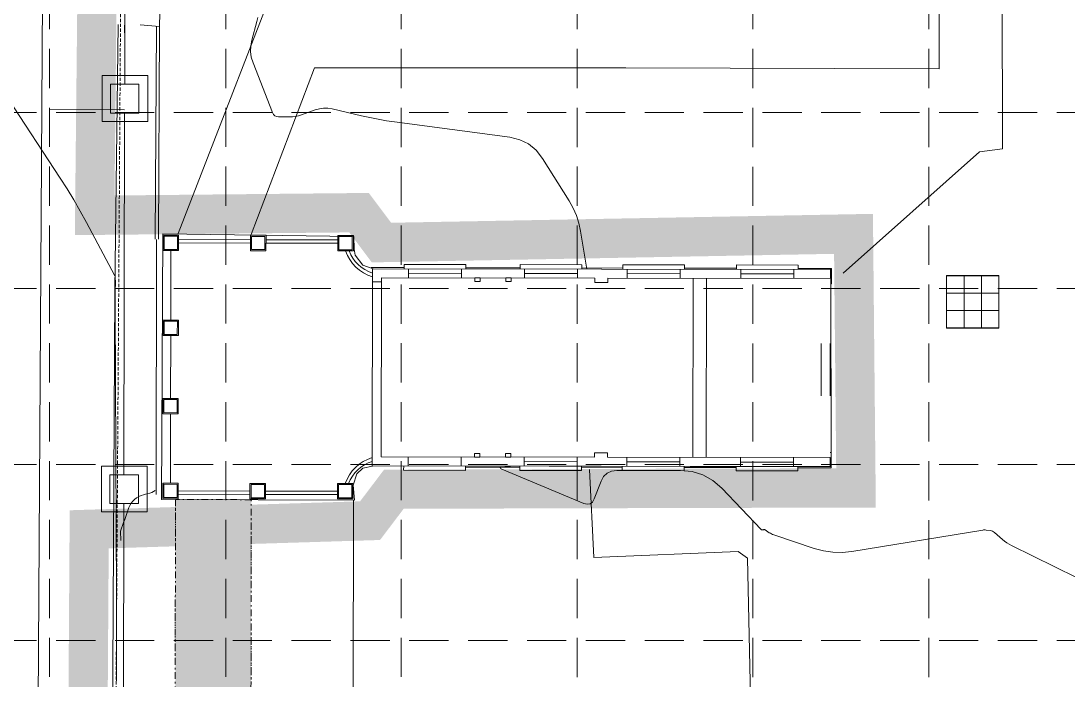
# Model space of a CAD drawing. Extents: x 4841 to 5381, y 4863 to 5725.
# Drawn here: x 5001.3 to 5081.4, y 5411.8 to 5462.2 of the extents above; entities that cross this region are included whole.
import ezdxf

# ---------------------------------------------------------------- set-up
doc = ezdxf.new("R2010")
doc.units = 0
doc.header["$MEASUREMENT"] = 0
for name, pattern in [('DASHDOT', [1, 0.5, -0.25, 0, -0.25]), ('DASHED', [0.75, 0.5, -0.25]), ('DOT', [0.25, 0, -0.25]), ('HIDDEN', [0.375, 0.25, -0.125])]:
    doc.linetypes.add(name, pattern=pattern)
for name, color, linetype, lineweight in [('2', 7, 'Continuous', 0), ('21', 7, 'Continuous', 0), ('22', 7, 'Continuous', 0), ('26', 7, 'Continuous', 0), ('27', 7, 'Continuous', 0), ('3', 7, 'Continuous', 0), ('43', 7, 'Continuous', 0), ('EC', 35, 'Continuous', 0)]:
    doc.layers.add(name, color=color, linetype=linetype, lineweight=lineweight)
doc.layers.add('GRID', color=254, linetype='HIDDEN')
doc.layers.add('LIMITS OF DISTURBANCE', color=1, linetype='HIDDEN')

msp = doc.modelspace()

# ---------------------------------------------------------------- hatches: boundary and pattern name
at = {"layer": '26', "linetype": 'DASHDOT', "lineweight": 0}
msp.add_hatch(color=252, dxfattribs=at).paths.add_polyline_path([(5161.264, 5393.343), (5018.886, 5393.596), (5018.943, 5425.6), (5013.145, 5425.61), (5013.09, 5394.441), (5008.824, 5394.448), (5008.815, 5388.938), (5161.256, 5388.667)])

# ---------------------------------------------------------------- linework, layer by layer
at = {"layer": '2', "color": 7, "linetype": 'HIDDEN', "lineweight": 0}
msp.add_line((5009.237, 5507.346), (5007.761, 5283.793), dxfattribs=at)
at = {"layer": '21', "color": 7, "linetype": 'Continuous', "lineweight": 0}
for p, q in [((5009.259, 5457.341), (5009.308, 5484.993)), ((5009.206, 5427.497), (5009.255, 5455.149)), ((5009.152, 5397.173), (5009.202, 5425.306))]:
    msp.add_line(p, q, dxfattribs=at)
for points in [[(5007.53, 5458.011), (5011.024, 5458.011), (5011.024, 5454.505), (5007.53, 5454.505)], [(5008.165, 5457.341), (5010.349, 5457.341), (5010.349, 5455.149), (5008.165, 5455.149)], [(5007.497, 5428.167), (5010.99, 5428.167), (5010.99, 5424.661), (5007.497, 5424.661)], [(5008.132, 5427.497), (5010.316, 5427.497), (5010.316, 5425.306), (5008.132, 5425.306)]]:
    msp.add_lwpolyline(points, close=True, dxfattribs=at)
at = {"layer": '22', "color": 7, "linetype": 'Continuous', "lineweight": 0}
for p, q in [((5003.542, 5455.405), (5009.255, 5455.395)), ((5011.703, 5445.48), (5011.668, 5426.005)), ((5013.379, 5445.225), (5018.873, 5445.215)), ((5018.873, 5445.47), (5013.38, 5445.48)), ((5020.065, 5445.213), (5025.558, 5445.203)), ((5025.559, 5445.458), (5020.066, 5445.468)), ((5012.78, 5439.327), (5012.79, 5444.637)), ((5030.617, 5443.248), (5030.618, 5443.581)), ((5030.618, 5443.581), (5035.347, 5443.573)), ((5035.347, 5443.24), (5035.347, 5443.573)), ((5039.492, 5443.232), (5039.493, 5443.566)), ((5039.493, 5443.566), (5044.222, 5443.557)), ((5044.221, 5443.224), (5044.222, 5443.557)), ((5047.336, 5443.218), (5047.337, 5443.552)), ((5047.337, 5443.552), (5052.066, 5443.543)), ((5052.065, 5443.21), (5052.066, 5443.543)), ((5056.034, 5443.203), (5056.035, 5443.536)), ((5056.035, 5443.536), (5060.764, 5443.528)), ((5060.763, 5443.195), (5060.764, 5443.528)), ((5030.617, 5443.331), (5028.117, 5443.336)), ((5030.949, 5442.56), (5030.951, 5443.247)), ((5035.013, 5442.896), (5030.95, 5442.904)), ((5035.012, 5442.553), (5035.013, 5443.24)), ((5039.492, 5443.316), (5035.347, 5443.323)), ((5039.824, 5442.544), (5039.826, 5443.232)), ((5043.888, 5442.881), (5039.825, 5442.888)), ((5043.887, 5442.537), (5043.888, 5443.224)), ((5047.336, 5443.302), (5044.222, 5443.307)), ((5047.668, 5442.53), (5047.669, 5443.218)), ((5051.731, 5442.867), (5047.669, 5442.874)), ((5051.731, 5442.523), (5051.732, 5443.211)), ((5056.034, 5443.286), (5052.065, 5443.293)), ((5056.366, 5442.515), (5056.367, 5443.202)), ((5060.429, 5442.851), (5056.367, 5442.859)), ((5060.429, 5442.508), (5060.43, 5443.195)), ((5063.305, 5443.273), (5060.763, 5443.278)), ((5063.303, 5442.107), (5063.305, 5443.273)), ((5028.199, 5442.252), (5028.886, 5442.251)), ((5045.21, 5442.535), (5045.209, 5442.201)), ((5046.209, 5442.2), (5045.209, 5442.201)), ((5046.21, 5442.533), (5046.209, 5442.2)), ((5052.706, 5428.83), (5052.731, 5442.521)), ((5053.727, 5428.829), (5053.752, 5442.519)), ((5063.219, 5442.107), (5063.303, 5442.107)), ((5012.77, 5433.344), (5012.778, 5438.149)), ((5062.517, 5433.542), (5062.524, 5437.542)), ((5063.204, 5433.541), (5063.211, 5437.541)), ((5012.758, 5426.856), (5012.768, 5432.167)), ((5045.185, 5428.844), (5045.186, 5429.177)), ((5046.186, 5429.175), (5045.186, 5429.177)), ((5046.185, 5428.842), (5046.186, 5429.175)), ((5063.196, 5429.208), (5063.28, 5429.207)), ((5063.28, 5429.207), (5063.278, 5428.041)), ((5030.591, 5428.182), (5030.59, 5427.849)), ((5030.925, 5428.869), (5030.924, 5428.182)), ((5034.988, 5428.862), (5034.986, 5428.174)), ((5035.32, 5428.174), (5035.319, 5427.84)), ((5039.466, 5428.166), (5039.465, 5427.833)), ((5039.8, 5428.853), (5039.799, 5428.166)), ((5043.862, 5428.502), (5039.8, 5428.51)), ((5043.863, 5428.846), (5043.861, 5428.159)), ((5044.195, 5428.158), (5044.194, 5427.825)), ((5047.309, 5428.152), (5047.309, 5427.819)), ((5047.644, 5428.839), (5047.643, 5428.152)), ((5051.706, 5428.488), (5047.643, 5428.496)), ((5051.706, 5428.832), (5051.705, 5428.145)), ((5056.342, 5428.824), (5056.341, 5428.136)), ((5060.404, 5428.473), (5056.341, 5428.48)), ((5060.404, 5428.817), (5060.403, 5428.129)), ((5030.59, 5427.849), (5035.319, 5427.84)), ((5039.465, 5428.083), (5035.32, 5428.09)), ((5039.465, 5427.833), (5044.194, 5427.825)), ((5047.309, 5428.069), (5044.195, 5428.075)), ((5047.309, 5427.819), (5052.038, 5427.811)), ((5052.038, 5428.144), (5052.038, 5427.811)), ((5056.007, 5428.054), (5052.038, 5428.061)), ((5056.007, 5428.137), (5056.007, 5427.804)), ((5056.007, 5427.804), (5060.736, 5427.795)), ((5060.736, 5428.129), (5060.736, 5427.795)), ((5063.278, 5428.041), (5060.736, 5428.045)), ((5018.839, 5426.002), (5013.345, 5426.011)), ((5013.346, 5426.267), (5018.839, 5426.257)), ((5025.524, 5425.99), (5020.031, 5425.999)), ((5020.032, 5426.255), (5025.525, 5426.245)), ((5026.758, 5425.561), (5026.655, 5367.561))]:
    msp.add_line(p, q, dxfattribs=at)
for points in [[(5063.276, 5428.123), (5030.93, 5428.181), (5028.195, 5428.163), (5027.474, 5428.002), (5027.012, 5427.584), (5026.734, 5426.7), (5026.821, 5425.561), (5012.085, 5425.612), (5012.173, 5445.915), (5026.777, 5445.723), (5026.816, 5444.755), (5026.887, 5444.287), (5027.47, 5443.526), (5028.265, 5443.229), (5063.263, 5443.189)], [(5013.378, 5444.636), (5012.201, 5444.638), (5012.203, 5445.815), (5013.38, 5445.813)], [(5020.066, 5445.802), (5018.874, 5445.804), (5018.872, 5444.627), (5020.064, 5444.624)], [(5026.745, 5444.613), (5025.557, 5444.615), (5025.559, 5445.792), (5026.747, 5445.79)], [(5013.295, 5444.72), (5012.285, 5444.722), (5012.287, 5445.732), (5013.297, 5445.73)], [(5019.983, 5445.718), (5018.957, 5445.72), (5018.955, 5444.71), (5019.981, 5444.708)], [(5036.444, 5442.55), (5036.023, 5442.551), (5036.023, 5442.28), (5036.443, 5442.279)], [(5038.393, 5442.547), (5038.813, 5442.546), (5038.812, 5442.275), (5038.392, 5442.276)], [(5013.369, 5439.326), (5012.192, 5439.328), (5012.19, 5438.151), (5013.367, 5438.148)], [(5013.285, 5439.242), (5012.275, 5439.244), (5012.273, 5438.234), (5013.284, 5438.232)], [(5013.358, 5433.343), (5012.181, 5433.345), (5012.179, 5432.168), (5013.356, 5432.166)], [(5013.275, 5433.26), (5012.264, 5433.262), (5012.263, 5432.251), (5013.273, 5432.249)], [(5036.419, 5428.859), (5035.999, 5428.86), (5036, 5429.131), (5036.42, 5429.13)], [(5038.368, 5428.856), (5038.789, 5428.855), (5038.789, 5429.126), (5038.369, 5429.127)], [(5013.347, 5426.855), (5012.17, 5426.857), (5012.168, 5425.68), (5013.345, 5425.678)], [(5013.263, 5426.772), (5012.253, 5426.774), (5012.251, 5425.763), (5013.262, 5425.761)], [(5020.033, 5426.843), (5018.84, 5426.845), (5018.838, 5425.668), (5020.031, 5425.666)], [(5019.949, 5426.76), (5018.923, 5426.762), (5018.921, 5425.751), (5019.947, 5425.75)], [(5026.713, 5426.831), (5025.526, 5426.833), (5025.524, 5425.656), (5026.711, 5425.654)]]:
    msp.add_lwpolyline(points, close=True, dxfattribs=at)
for points in [[(5026.662, 5444.696), (5025.641, 5444.698), (5025.643, 5445.708), (5026.663, 5445.706), (5026.662, 5444.696)], [(5063.194, 5428.124), (5028.174, 5428.186), (5028.2, 5443.252), (5063.221, 5443.19), (5063.22, 5442.503), (5046.21, 5442.533)], [(5045.185, 5428.844), (5028.862, 5428.873), (5028.887, 5442.564), (5045.21, 5442.535)], [(5063.194, 5428.124), (5063.196, 5428.812), (5046.185, 5428.842)], [(5026.63, 5426.748), (5025.609, 5426.75), (5025.607, 5425.74), (5026.628, 5425.738), (5026.63, 5426.748)]]:
    msp.add_lwpolyline(points, dxfattribs=at)
for centre, radius, start, end in [((5029.146, 5445.653), 3.171, 199.13891, 252.62096), ((5029.052, 5445.61), 2.823, 200.68029, 252.4188), ((5029.111, 5425.782), 3.171, 107.17568, 160.65774), ((5029.017, 5425.826), 2.823, 107.37784, 159.11636)]:
    msp.add_arc(centre, radius, start, end, dxfattribs=at)
at = {"layer": '26', "color": 41, "linetype": 'DOT', "lineweight": 0}
for p, q in [((5013.09, 5394.43), (5013.145, 5425.61)), ((5018.943, 5425.6), (5018.886, 5393.596))]:
    msp.add_line(p, q, dxfattribs=at)
at = {"layer": '26', "color": 252, "linetype": 'DASHDOT', "lineweight": 0}
for p, q in [((5013.145, 5425.61), (5013.09, 5394.441)), ((5018.943, 5425.6), (5013.145, 5425.61)), ((5018.886, 5393.596), (5018.943, 5425.6))]:
    msp.add_line(p, q, dxfattribs=at)
at = {"layer": '27', "color": 7, "linetype": 'Continuous', "lineweight": 0}
for p, q in [((5008.496, 5441.584), (5008.772, 5461.925)), ((5009.244, 5461.274), (5009.249, 5461.865))]:
    msp.add_line(p, q, dxfattribs=at)
for points in [[(5040.985, 5512.048), (5043.49, 5508.555), (5043.508, 5504.625), (5043.484, 5499.022), (5023.496, 5499.04), (5023.688, 5469.546), (5022.511, 5469.558), (5013.36, 5445.946)], [(5011.834, 5445.499), (5011.924, 5461.765), (5011.982, 5463.912), (5012.539, 5499.61)], [(5018.921, 5445.865), (5023.761, 5458.608), (5047.583, 5458.607), (5071.526, 5458.523), (5071.544, 5482.65), (5076.481, 5482.516), (5076.471, 5469.286), (5076.355, 5464.634), (5076.38, 5452.403), (5074.609, 5452.193), (5064.196, 5442.906)], [(5010.433, 5461.894), (5011.924, 5461.765), (5011.982, 5463.912), (5010.445, 5463.968)], [(5011.6, 5445.5), (5011.69, 5461.768), (5011.687, 5461.681)], [(5008.496, 5441.584), (5008.358, 5412.48), (5008.325, 5409.476)], [(5044.788, 5427.917), (5045.122, 5421.189), (5056.166, 5421.653), (5056.868, 5421.138), (5057.106, 5410.518), (5061.941, 5405.288), (5076.289, 5405.115)], [(5011.33, 5426.14), (5011.586, 5426.294)], [(5008.954, 5422.493), (5008.938, 5423.186)]]:
    msp.add_lwpolyline(points, dxfattribs=at)
msp.add_open_spline([(5008.938, 5423.186), (5009.152, 5423.788), (5009.365, 5424.39), (5009.579, 5424.992), (5009.745, 5425.459), (5010.216, 5425.849), (5010.695, 5425.974), (5010.907, 5426.029), (5011.118, 5426.085), (5011.33, 5426.14)], degree=3, knots=[0, 0, 0, 0, 0.472102, 0.472102, 0.472102, 0.83831, 0.83831, 0.83831, 1, 1, 1, 1], dxfattribs=at)
at = {"layer": '3', "color": 7, "linetype": 'Continuous', "lineweight": 0}
msp.add_line((5000.127, 4999.942), (5004.207, 5661.986), dxfattribs=at)
at = {"layer": '43', "color": 170, "linetype": 'Continuous', "lineweight": 0}
for p, q in [((5076.1, 5442.725), (5072.1, 5442.725)), ((5072.1, 5442.725), (5072.1, 5438.725)), ((5076.102, 5442.719), (5072.102, 5442.719)), ((5072.102, 5442.719), (5072.102, 5438.719)), ((5073.433, 5442.725), (5073.433, 5438.725)), ((5073.435, 5442.719), (5073.435, 5438.719)), ((5074.767, 5442.725), (5074.767, 5438.725)), ((5074.769, 5442.719), (5074.769, 5438.719)), ((5076.1, 5438.725), (5076.1, 5442.725)), ((5076.102, 5438.719), (5076.102, 5442.719)), ((5072.1, 5441.392), (5076.1, 5441.392)), ((5072.102, 5441.386), (5076.102, 5441.386)), ((5076.1, 5440.058), (5072.1, 5440.058)), ((5076.102, 5440.052), (5072.102, 5440.052)), ((5072.1, 5438.725), (5076.1, 5438.725)), ((5072.102, 5438.719), (5076.102, 5438.719))]:
    msp.add_line(p, q, dxfattribs=at)
at = {"layer": 'EC', "color": 35, "linetype": 'Continuous', "lineweight": 0}
for points in [[(5044.59, 5443.21), (5044.117, 5446.117), (5043.986, 5446.729), (5043.797, 5447.318), (5043.549, 5447.886), (5043.243, 5448.431), (5041.201, 5451.682), (5040.716, 5452.306), (5040.137, 5452.782), (5039.463, 5453.112), (5038.695, 5453.294), (5029.901, 5454.471), (5029.266, 5454.564), (5028.634, 5454.672), (5028.005, 5454.796), (5027.378, 5454.934), (5025.123, 5455.462), (5024.794, 5455.515), (5024.467, 5455.52), (5024.143, 5455.477), (5023.822, 5455.385), (5022.778, 5455.006), (5022.553, 5454.935), (5022.324, 5454.885), (5022.091, 5454.855), (5021.855, 5454.847), (5021.032, 5454.854), (5020.869, 5454.875), (5020.735, 5454.938), (5020.629, 5455.041), (5020.551, 5455.185), (5019.071, 5458.986), (5018.942, 5459.411), (5018.883, 5459.84), (5018.896, 5460.272), (5018.98, 5460.708), (5019.368, 5462.139), (5019.436, 5462.447)], [(5000.324, 5456.287), (5004.338, 5450.173), (5004.868, 5449.345), (5005.378, 5448.506), (5005.868, 5447.655), (5006.34, 5446.793), (5008.49, 5442.748), (5008.491, 5442.745), (5008.493, 5442.743), (5008.495, 5442.743), (5008.498, 5442.742), (5008.508, 5442.742), (5008.51, 5442.742), (5008.512, 5442.742), (5008.514, 5442.741), (5008.515, 5442.74), (5008.532, 5442.733), (5008.535, 5442.731), (5008.538, 5442.728), (5008.539, 5442.725), (5008.539, 5442.721), (5008.547, 5442.081), (5008.547, 5442.075), (5008.547, 5442.07), (5008.547, 5442.064), (5008.547, 5442.059), (5008.546, 5442.04), (5008.546, 5442.036), (5008.546, 5442.032), (5008.546, 5442.028), (5008.546, 5442.024), (5008.537, 5441.707), (5008.535, 5441.639), (5008.534, 5441.571), (5008.533, 5441.503), (5008.533, 5441.435), (5008.527, 5440.767), (5008.526, 5440.624), (5008.526, 5440.481), (5008.526, 5440.337), (5008.526, 5440.194), (5008.629, 5418.203), (5008.63, 5418.114), (5008.63, 5418.025), (5008.63, 5417.936), (5008.629, 5417.847), (5008.627, 5417.52), (5008.627, 5417.477), (5008.627, 5417.433), (5008.628, 5417.39), (5008.629, 5417.346), (5008.633, 5417.204), (5008.634, 5417.173), (5008.635, 5417.142), (5008.635, 5417.112), (5008.636, 5417.081), (5008.637, 5411.749)], [(5085.355, 5418.015), (5077.066, 5422.089), (5076.88, 5422.189), (5076.7, 5422.3), (5076.53, 5422.424), (5076.367, 5422.559), (5075.767, 5423.091), (5075.693, 5423.148), (5075.613, 5423.193), (5075.527, 5423.224), (5075.435, 5423.243), (5075.125, 5423.283), (5075.059, 5423.29), (5074.993, 5423.291), (5074.927, 5423.288), (5074.861, 5423.279), (5064.848, 5421.639), (5064.12, 5421.563), (5063.401, 5421.577), (5062.688, 5421.68), (5061.982, 5421.872), (5061.982, 5421.872), (5058.887, 5422.913), (5058.798, 5422.946), (5058.711, 5422.985), (5058.627, 5423.029), (5058.546, 5423.079), (5058.229, 5423.285), (5058.2, 5423.3), (5058.17, 5423.31), (5058.139, 5423.312), (5058.106, 5423.309), (5057.998, 5423.288), (5057.976, 5423.286), (5057.955, 5423.289), (5057.937, 5423.298), (5057.92, 5423.312), (5054.908, 5426.479), (5054.226, 5427.073), (5053.471, 5427.497), (5052.644, 5427.751), (5051.744, 5427.835), (5046.885, 5427.83), (5046.478, 5427.778), (5046.141, 5427.623), (5045.875, 5427.365), (5045.679, 5427.004), (5045.154, 5425.656), (5045.02, 5425.418), (5044.842, 5425.282), (5044.621, 5425.249), (5044.357, 5425.317), (5038.085, 5427.941), (5037.988, 5427.99), (5037.959, 5428.031), (5037.998, 5428.063), (5038.105, 5428.085), (5038.759, 5428.167)]]:
    msp.add_lwpolyline(points, dxfattribs=at)
at = {"layer": 'GRID', "color": 252, "linetype": 'HIDDEN', "lineweight": 0, "ltscale": 12}
for p, q in [((5030.394, 4930.551), (5030.394, 5710.769)), ((5043.846, 4930.549), (5043.846, 5710.769)), ((5057.298, 4930.547), (5057.298, 5710.769)), ((5070.749, 4930.545), (5070.749, 5710.769)), ((5003.493, 4930.555), (5003.52, 5710.229)), ((5016.948, 4930.553), (5017.03, 5710.212)), ((4855.523, 5455.188), (5366.685, 5455.188)), ((4855.523, 5441.736), (5366.685, 5441.736)), ((4855.523, 5428.285), (5366.685, 5428.285)), ((4855.523, 5414.833), (5366.685, 5414.833))]:
    msp.add_line(p, q, dxfattribs=at)
at = {"layer": 'LIMITS OF DISTURBANCE', "linetype": 'DASHED', "lineweight": 0, "ltscale": 30, "const_width": 3, "flags": 128}
msp.add_lwpolyline([(5146.211, 5524.165), (5210.251, 5524.318), (5213.484, 5510.318, -0.091575), (5225.972, 5303.734), (5138.909, 5303.583), (5138.875, 5001.884), (5003.354, 5002.062), (5003.521, 5125.063), (5029.457, 5124.727), (5029.835, 5285.427), (5006.288, 5285.75), (5005.64, 5285.75), (5006.547, 5423.336), (5028.021, 5423.997), (5029.844, 5426.404), (5065.176, 5426.499), (5064.985, 5445.915), (5028.891, 5445.248), (5027.177, 5447.533), (5006.965, 5447.332), (5007.685, 5515.622), (5089.333, 5514.456), (5088.839, 5410.294), (5146.825, 5411.112), (5147.086, 5525.576), (5147.086, 5525.576)], format="xyb", dxfattribs=at)

doc.saveas('drawing.dxf')
